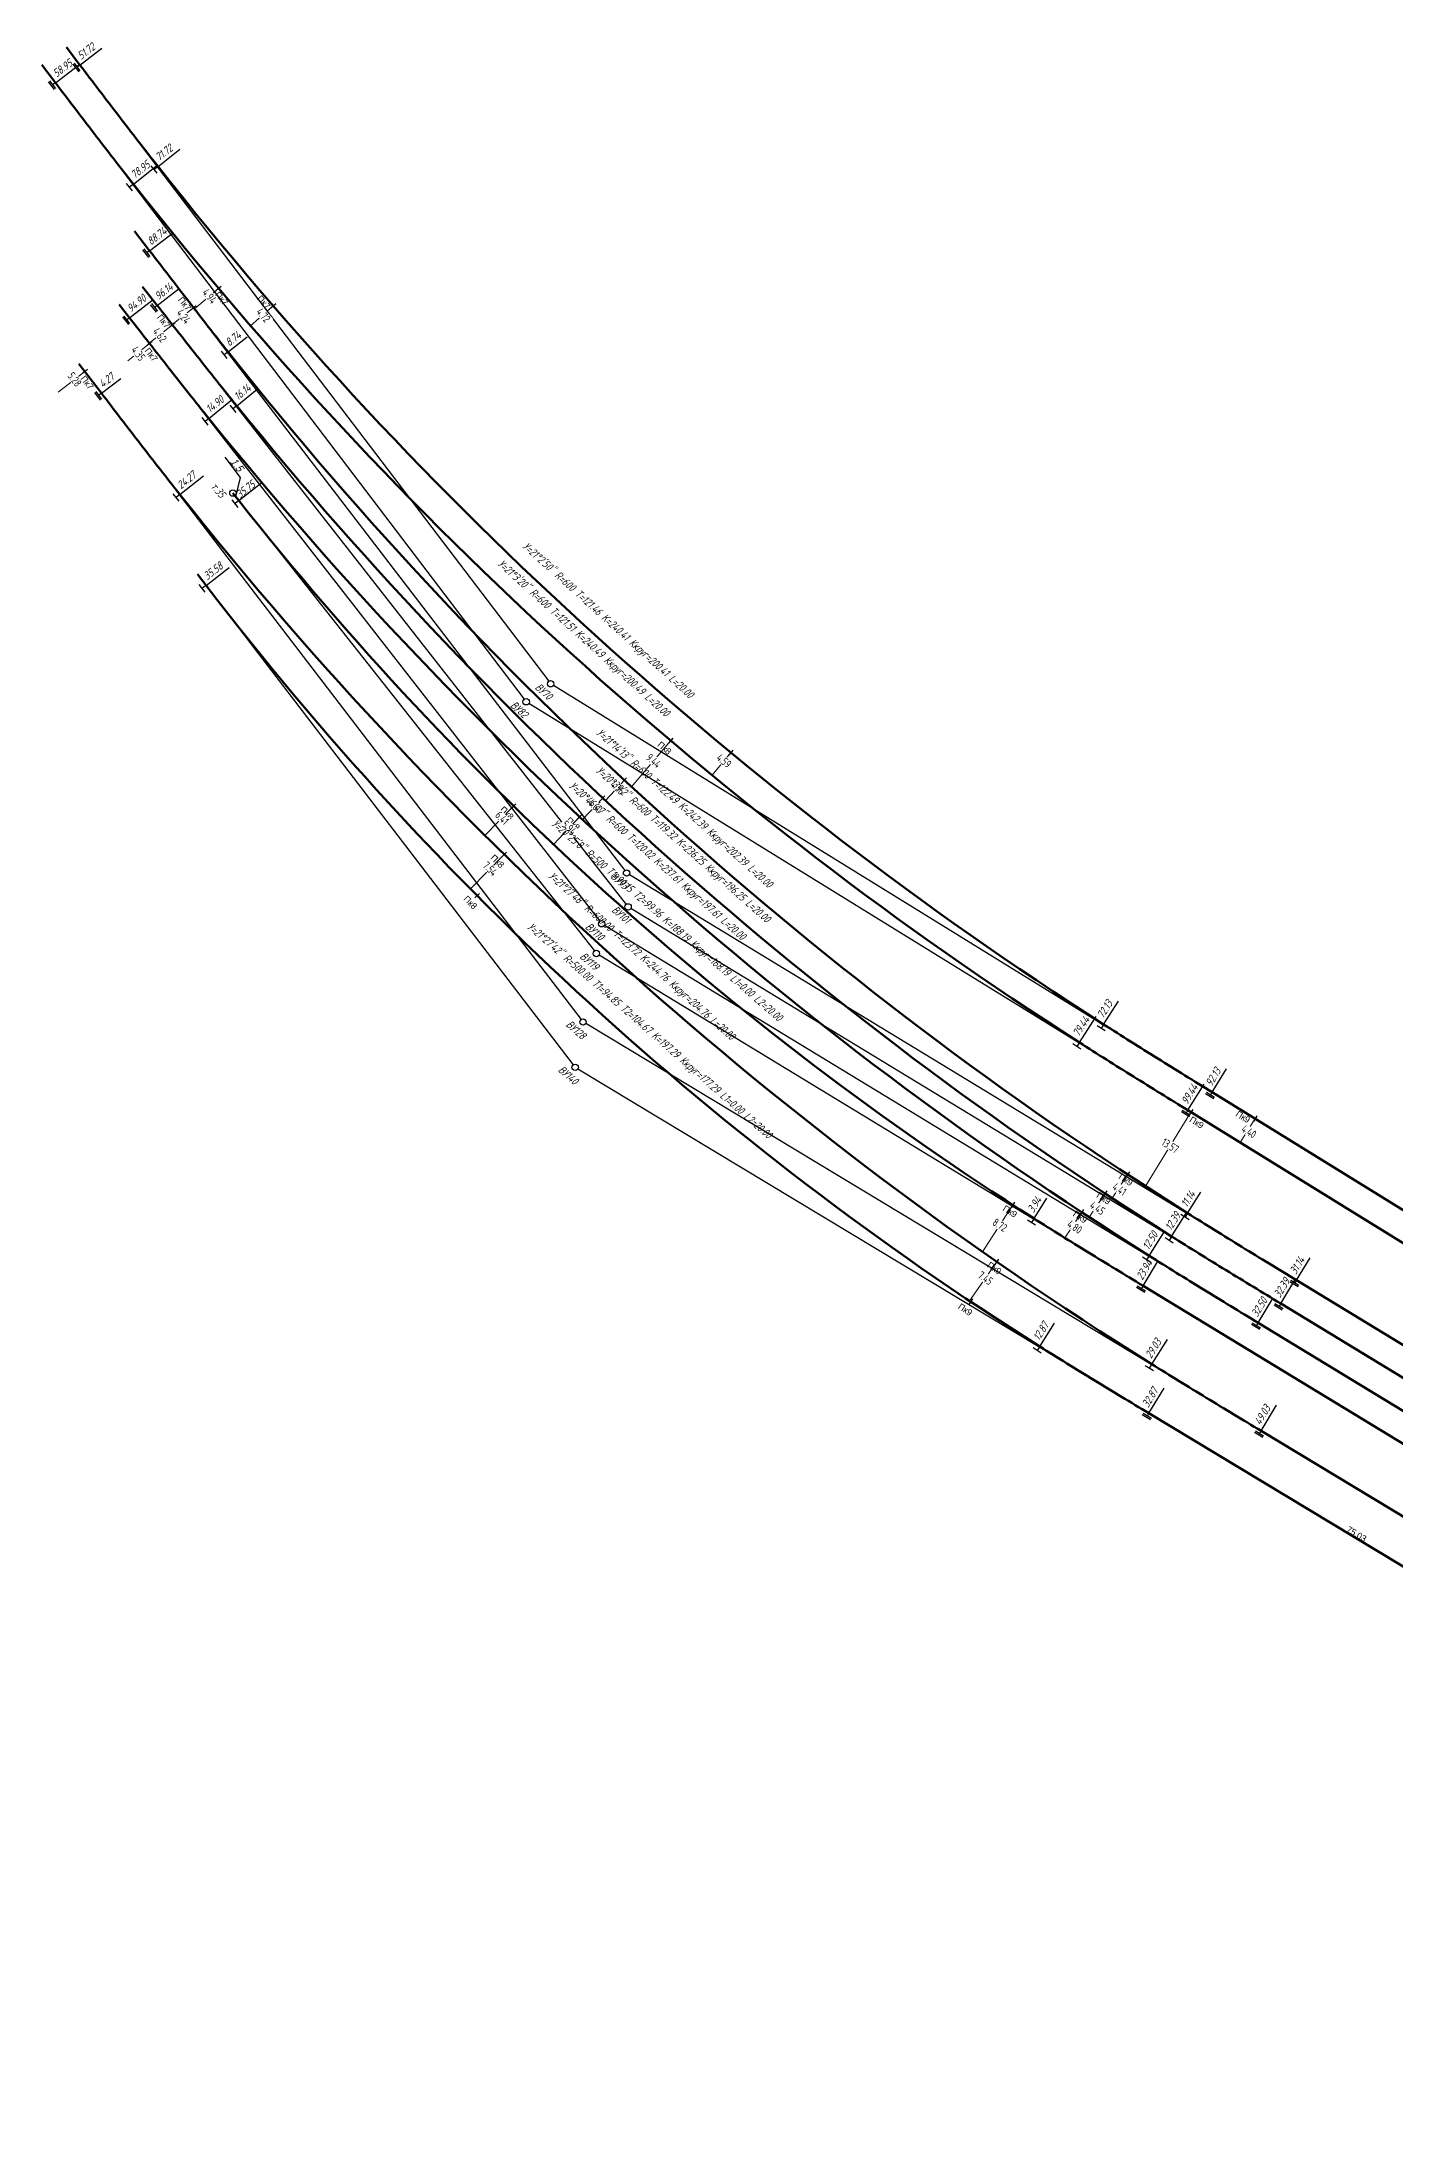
# Model space of a CAD drawing. Extents: x 10590 to 14299, y 7312 to 9553.
# Drawn here: x 10589.7 to 10801.2, y 9225.7 to 9552.5 of the extents above; entities that cross this region are included whole.
import ezdxf
from ezdxf.enums import TextEntityAlignment as Align

# ---------------------------------------------------------------- set-up
doc = ezdxf.new("R2010")
doc.units = 0
for name, color, linetype in [('I K.Прямые вставки', 7, 'Continuous'), ('Вершины', 7, 'Continuous'), ('Междупутья в плане', 7, 'Continuous'), ('Ось трассы', 7, 'Continuous'), ('Параметры кривых', 7, 'Continuous'), ('Пикетаж', 7, 'Continuous'), ('Прямые вставки', 7, 'Continuous')]:
    doc.layers.add(name, color=color, linetype=linetype)
doc.styles.get("Standard").update_dxf_attribs({"font": 'SPDS.shx', "oblique": 15, "height": 2})
doc.styles.add('Междупутья', font='simplex.shx', dxfattribs={"width": 0.7, "height": 2.5})
doc.styles.add('Параметры кривых', font='SPDS.shx', dxfattribs={"oblique": 15, "height": 2.5})
doc.styles.add('Пикетаж', font='pragmai.shx', dxfattribs={"height": 2})

msp = doc.modelspace()

# ---------------------------------------------------------------- linework, layer by layer
at = {"color": 1, "linetype": 'ByBlock', "lineweight": -2}
for p, q in [((10595.55, 9547.84), (10594.64, 9549.03)), ((10595.75, 9547.99), (10594.84, 9549.18)), ((10595.69, 9548.89), (10595.29, 9548.59)), ((10591.71, 9545.07), (10590.8, 9546.27)), ((10591.91, 9545.23), (10591, 9546.42)), ((10591.85, 9546.13), (10591.45, 9545.82)), ((10607.76, 9531.99), (10606.84, 9533.16)), ((10607.89, 9533.04), (10607.3, 9532.58)), ((10603.92, 9529.22), (10602.99, 9530.4)), ((10604.05, 9530.28), (10603.46, 9529.81)), ((10606.45, 9518.83), (10605.53, 9520.02)), ((10606.64, 9518.98), (10605.73, 9520.17)), ((10606.58, 9519.88), (10606.19, 9519.58)), ((10607.65, 9510.27), (10606.73, 9511.45)), ((10607.85, 9510.42), (10606.93, 9511.61)), ((10607.78, 9511.32), (10607.39, 9511.01)), ((10603.31, 9508.35), (10602.39, 9509.53)), ((10603.51, 9508.5), (10602.58, 9509.68)), ((10603.44, 9509.4), (10603.05, 9509.09)), ((10618.72, 9503.02), (10617.79, 9504.2)), ((10618.84, 9504.08), (10618.25, 9503.61)), ((10598.92, 9496.56), (10598.01, 9497.75)), ((10599.12, 9496.71), (10598.21, 9497.9)), ((10599.06, 9497.61), (10598.66, 9497.31)), ((10620.09, 9494.59), (10619.14, 9495.76)), ((10620.2, 9495.65), (10619.62, 9495.17)), ((10615.71, 9492.64), (10614.77, 9493.81)), ((10615.82, 9493.69), (10615.24, 9493.22)), ((10611.19, 9480.75), (10610.26, 9481.92)), ((10611.31, 9481.8), (10610.72, 9481.34)), ((10620.4, 9479.79), (10619.47, 9480.97)), ((10620.52, 9480.85), (10619.93, 9480.38)), ((10615.26, 9466.55), (10614.34, 9467.74)), ((10615.4, 9467.6), (10614.8, 9467.14)), ((10755.87, 9397.99), (10754.61, 9398.8)), ((10755.64, 9399.03), (10755.24, 9398.4)), ((10752.08, 9395.16), (10750.82, 9395.97)), ((10751.86, 9396.2), (10751.45, 9395.56)), ((10772.85, 9387.4), (10771.57, 9388.19)), ((10772.98, 9387.61), (10771.7, 9388.4)), ((10772.6, 9388.43), (10772.34, 9388.01)), ((10769.06, 9384.57), (10767.79, 9385.35)), ((10769.19, 9384.78), (10767.92, 9385.57)), ((10768.82, 9385.6), (10768.56, 9385.17)), ((10745.01, 9367.65), (10743.75, 9368.45)), ((10744.78, 9368.69), (10744.38, 9368.05)), ((10768.99, 9368.5), (10767.72, 9369.3)), ((10768.76, 9369.54), (10768.36, 9368.9)), ((10766.51, 9364.86), (10765.24, 9365.66)), ((10766.27, 9365.9), (10765.87, 9365.26)), ((10762.98, 9361.86), (10761.71, 9362.66)), ((10762.75, 9362.89), (10762.35, 9362.26)), ((10762.06, 9357.15), (10760.77, 9357.93)), ((10762.19, 9357.37), (10760.9, 9358.15)), ((10761.8, 9358.19), (10761.54, 9357.76)), ((10786.04, 9358.03), (10784.76, 9358.8)), ((10786.17, 9358.24), (10784.89, 9359.02)), ((10785.79, 9359.06), (10785.53, 9358.63)), ((10783.56, 9354.39), (10782.28, 9355.16)), ((10783.69, 9354.6), (10782.41, 9355.38)), ((10783.31, 9355.42), (10783.05, 9354.99)), ((10780.03, 9351.38), (10778.75, 9352.16)), ((10780.16, 9351.59), (10778.88, 9352.37)), ((10779.78, 9352.41), (10779.52, 9351.98)), ((10745.89, 9347.67), (10744.62, 9348.47)), ((10745.66, 9348.71), (10745.26, 9348.07)), ((10763.42, 9344.91), (10762.15, 9345.7)), ((10763.18, 9345.94), (10762.78, 9345.31)), ((10763.1, 9337.45), (10761.82, 9338.23)), ((10762.72, 9338.27), (10762.46, 9337.84)), ((10762.97, 9337.24), (10761.69, 9338.01)), ((10780.51, 9334.49), (10779.22, 9335.27)), ((10780.63, 9334.71), (10779.35, 9335.48)), ((10780.25, 9335.52), (10779.99, 9335.09))]:
    msp.add_line(p, q, dxfattribs=at)
at = {"color": 1}
for p, q in [((10617.74, 9514.29), (10616.98, 9513.64)), ((10626.28, 9511.57), (10625.52, 9510.92)), ((10596.86, 9501.3), (10596.07, 9500.69)), ((10688.31, 9443.72), (10687.67, 9442.96)), ((10697.71, 9441.87), (10697.07, 9441.1)), ((10681.11, 9437.54), (10680.43, 9436.8)), ((10663.81, 9433.47), (10663.11, 9432.75)), ((10662.32, 9425.94), (10661.62, 9425.22)), ((10658.11, 9419.47), (10657.4, 9418.77)), ((10769.56, 9385.73), (10769.03, 9384.88)), ((10779.57, 9384.72), (10779.04, 9383.87)), ((10759.67, 9375.98), (10759.12, 9375.15)), ((10741.74, 9371.23), (10741.2, 9370.39)), ((10739.24, 9362.34), (10738.67, 9361.52)), ((10735.14, 9356.13), (10734.59, 9355.29))]:
    msp.add_line(p, q, dxfattribs=at)
at = {"color": 1, "lineweight": 30, "flags": 128}
msp.add_lwpolyline([(10620.05, 9481.44), (10620.77, 9484.45), (10618.38, 9487.63)], dxfattribs=at)
at = {"layer": 'Вершины', "color": 1}
for p, q in [((10595.69, 9548.89), (10668.94, 9452.62)), ((10772.6, 9388.43), (10669.67, 9451.96))]:
    msp.add_line(p, q, dxfattribs=at)
for centre in [(10619.59, 9482.02), (10669.24, 9452.23), (10665.42, 9449.42), (10681.11, 9422.67), (10681.34, 9417.38), (10677.22, 9414.74), (10676.38, 9410.1), (10674.3, 9399.4), (10673.07, 9392.31)]:
    msp.add_circle(centre, 0.5, dxfattribs=at)
at = {"layer": 'Междупутья в плане', "color": 1, "lineweight": 15}
for p, q in [((10617.36, 9513.97), (10613.59, 9510.78)), ((10625.9, 9511.25), (10622.34, 9508.16)), ((10596.46, 9501), (10592.27, 9497.79)), ((10687.99, 9443.34), (10681.89, 9436.13)), ((10697.39, 9441.48), (10694.46, 9437.94)), ((10680.77, 9437.17), (10677.81, 9433.98)), ((10663.46, 9433.11), (10658.98, 9428.53)), ((10661.97, 9425.58), (10656.7, 9420.19)), ((10769.29, 9385.3), (10762.17, 9373.75)), ((10779.3, 9384.3), (10776.99, 9380.55)), ((10759.39, 9375.56), (10756.97, 9371.88)), ((10741.47, 9370.81), (10736.73, 9363.48)), ((10738.95, 9361.93), (10734.7, 9355.82))]:
    msp.add_line(p, q, dxfattribs=at)
at = {"layer": 'Ось трассы', "color": 1, "lineweight": 100, "flags": 128}
msp.add_lwpolyline([(10593.58, 9551.66), (10595.69, 9548.89, 0.001042), (10601.76, 9540.94, 0.003125), (10607.89, 9533.04, 0.083697), (10755.64, 9399.03, 0.003125), (10764.1, 9393.69, 0.001042), (10772.6, 9388.43), (10847.65, 9342.11, 0.001042), (10856.17, 9336.87, 0.003125), (10864.73, 9331.7, 0.054134), (10982.58, 9277.92, 0.003125), (10992.09, 9274.84, 0.001042), (11001.63, 9271.84), (11093.72, 9243.01, -0.000208), (11103.26, 9240.02, -0.000625), (11112.8, 9237.02, -0.001042), (11122.33, 9233.98, -0.001458), (11131.84, 9230.9, -0.003956), (11154.34, 9223.33, -0.001458), (11163.78, 9220.03, -0.001042), (11173.2, 9216.69, -0.000625), (11182.62, 9213.32, -0.000208), (11192.03, 9209.94), (11440.4, 9120.45, -0.000391)], format="xyb", dxfattribs=at)
at = {"layer": 'Параметры кривых', "color": 1}
for p, q in [((10595.69, 9548.89), (10599.12, 9551.5)), ((10591.85, 9546.13), (10595.48, 9548.89)), ((10607.89, 9533.04), (10611.3, 9535.73)), ((10604.05, 9530.28), (10607.66, 9533.12)), ((10606.58, 9519.88), (10610.33, 9522.75)), ((10618.84, 9504.08), (10621.8, 9506.43)), ((10599.06, 9497.61), (10602.06, 9499.91)), ((10620.2, 9495.65), (10623.4, 9498.24)), ((10615.82, 9493.69), (10619.25, 9496.46)), ((10611.31, 9481.8), (10615.01, 9484.73)), ((10620.52, 9480.85), (10624.12, 9483.69)), ((10615.4, 9467.6), (10619.02, 9470.37)), ((10751.86, 9396.2), (10754.47, 9400.27)), ((10755.64, 9399.03), (10757.97, 9402.66)), ((10772.6, 9388.43), (10774.85, 9392.07)), ((10768.82, 9385.6), (10771.35, 9389.69)), ((10744.78, 9368.69), (10746.79, 9371.85)), ((10768.76, 9369.54), (10770.81, 9372.79)), ((10766.27, 9365.9), (10768.56, 9369.52)), ((10762.75, 9362.89), (10765.03, 9366.51)), ((10761.8, 9358.19), (10764.24, 9362.19)), ((10785.79, 9359.06), (10787.93, 9362.58)), ((10783.31, 9355.42), (10785.68, 9359.31)), ((10779.78, 9352.41), (10782.15, 9356.31)), ((10745.66, 9348.71), (10747.96, 9352.36)), ((10763.18, 9345.94), (10765.6, 9349.81)), ((10762.72, 9338.27), (10765.09, 9342.2)), ((10780.25, 9335.52), (10782.67, 9339.54))]:
    msp.add_line(p, q, dxfattribs=at)

# ---------------------------------------------------------------- texts
at = {"layer": 'I K.Прямые вставки', "color": 1, "lineweight": 30, "style": 'Пикетаж', "oblique": 15, "width": 0.9}
msp.add_text('1.5', height=1.25, rotation=308.2936, dxfattribs=at).set_placement((10619.71, 9486.06), align=Align.CENTER)
at = {"layer": 'Вершины', "color": 1, "oblique": 15}
msp.add_text('т.35', height=1.25, rotation=310.3124, dxfattribs=at).set_placement((10616.51, 9483.42), align=Align.MIDDLE_LEFT)
for s, rotation, p in [('ВУ82', 317.7907, (10664.75, 9448.68)), ('ВУ70', 317.7949, (10668.57, 9451.49)), ('ВУ93', 318.0962, (10680.44, 9421.93)), ('ВУ101', 318.3895, (10680.68, 9416.63)), ('ВУ110', 318.3248, (10676.55, 9413.99)), ('ВУ119', 318.5176, (10675.72, 9409.35)), ('ВУ128', 318.1872, (10673.63, 9398.65)), ('ВУ140', 318.1991, (10672.41, 9391.56))]:
    msp.add_text(s, height=1.25, rotation=rotation, dxfattribs=at).set_placement(p, align=Align.TOP_CENTER)
at = {"layer": 'Параметры кривых', "color": 1, "style": 'Параметры кривых', "oblique": 15}
for s, rotation, p in [('51.72', 37.2692, (10595.88, 9549.66)), ('58.95', 37.2608, (10592.05, 9546.9)), ('78.95', 38.2157, (10604.23, 9531.05)), ('71.72', 38.2242, (10608.07, 9533.82)), ('88.74', 37.4757, (10606.78, 9520.66)), ('94.90', 37.9328, (10603.63, 9510.18)), ('8.74', 38.4306, (10619.02, 9504.86)), ('4.27', 37.4535, (10599.25, 9498.39)), ('16.14', 39.017, (10620.37, 9496.43)), ('14.90', 38.8877, (10615.99, 9494.47)), ('24.27', 38.4084, (10611.49, 9482.58)), ('35.75', 38.2936, (10620.71, 9481.13)), ('35.58', 37.4552, (10615.59, 9468.38)), ('79.44', 57.3615, (10751.77, 9396.99)), ('72.13', 57.3615, (10755.56, 9399.83)), ('92.13', 58.3164, (10772.51, 9389.23)), ('99.44', 58.3164, (10768.72, 9386.39)), ('3.94', 57.5666, (10744.7, 9369.48)), ('11.14', 57.7576, (10768.67, 9370.33)), ('12.39', 57.7576, (10766.18, 9366.69)), ('12.50', 57.7576, (10762.66, 9363.69)), ('23.94', 58.7125, (10761.7, 9358.98)), ('31.14', 58.7125, (10785.69, 9359.85)), ('32.39', 58.7125, (10783.2, 9356.21)), ('32.50', 58.7125, (10779.68, 9353.2)), ('12.87', 57.7708, (10745.57, 9349.5)), ('29.03', 57.9618, (10763.09, 9346.74)), ('32.87', 58.9168, (10762.61, 9339.06)), ('49.03', 58.9168, (10780.15, 9336.32))]:
    msp.add_text(s, height=1.25, rotation=rotation, dxfattribs=at).set_placement(p)
for s, rotation, p in [('У=21°2\'50" R=600 T=121.46 K=240.41 Ккруг=200.41 L=20.00', 317.7928, (10677.84, 9461.7)), ('У=21°3\'20" R=600 T=121.51 K=240.49 Ккруг=200.49 L=20.00', 317.7886, (10674.02, 9458.9)), ('У=21°27\'48" R=600.00 T=123.72 K=244.76 Ккруг=204.76 L=20.00', 318.1851, (10683.1, 9409.24)), ('У=21°27\'42" R=500.00 T1=94.85 T2=104.67 K=197.29 Ккруг=177.29 L1=0.00 L2=20.00', 318.7589, (10684.34, 9397.58))]:
    msp.add_text(s, height=1.25, rotation=rotation, dxfattribs=at).set_placement(p, align=Align.CENTER)
at = {"layer": 'Пикетаж', "color": 1, "style": 'Пикетаж'}
for s, rotation, p in [('Пк7', 310.2263, (10617.43, 9512.09)), ('Пк7', 310.9245, (10624.03, 9511.5)), ('Пк7', 307.4535, (10596.42, 9498.98)), ('Пк8', 319.7756, (10686.7, 9441.81)), ('Пк8', 320.4738, (10696.11, 9439.94)), ('Пк8', 317.1449, (10679.41, 9435.7)), ('Пк8', 315.6565, (10662.06, 9431.68)), ('Пк8', 315.6403, (10660.58, 9424.15)), ('Пк8', 314.8374, (10656.34, 9417.71)), ('Пк9', 328.3164, (10769.92, 9383.27)), ('Пк9', 328.3164, (10777.15, 9384.15)), ('Пк9', 326.6942, (10758.83, 9374.34)), ('Пк9', 327.1157, (10740.74, 9369.38)), ('Пк9', 325.1896, (10738.28, 9360.54)), ('Пк9', 326.2965, (10733.75, 9354.05))]:
    msp.add_text(s, height=1, rotation=rotation, dxfattribs=at).set_placement(p, align=Align.CENTER)
at = {"layer": 'Прямые вставки', "color": 1, "style": 'Пикетаж'}
msp.add_text('75.03', height=1, rotation=328.9167, dxfattribs=at).set_placement((10794.9, 9318.99), align=Align.CENTER)

# ---------------------------------------------------------------- next in the draw order: wipeouts: each hides what was drawn before it
at = {"color": 1}
for points in [[(10622.84, 9510.42), (10623.97, 9511.41), (10625.89, 9509.2), (10624.75, 9508.22)], [(10694.74, 9440.53), (10695.69, 9441.69), (10697.91, 9439.86), (10696.95, 9438.7)], [(10776.71, 9382.42), (10777.5, 9383.7), (10779.98, 9382.17), (10779.19, 9380.89)]]:
    msp.add_wipeout(points, dxfattribs=at)

# ---------------------------------------------------------------- next in the draw order: linework, layer by layer
at = {"layer": 'Вершины', "color": 1}
for p, q in [((10591.85, 9546.13), (10665.12, 9449.82)), ((10768.82, 9385.6), (10665.84, 9449.15))]:
    msp.add_line(p, q, dxfattribs=at)
at = {"layer": 'Ось трассы', "color": 1, "lineweight": 100, "flags": 128}
msp.add_lwpolyline([(10589.74, 9548.9), (10591.85, 9546.13, 0.001042), (10597.92, 9538.18, 0.003125), (10604.05, 9530.28, 0.083734), (10751.86, 9396.2, 0.003125), (10760.32, 9390.86, 0.001042), (10768.82, 9385.6), (10846.16, 9337.86, 0.001042), (10854.67, 9332.62, 0.003125), (10863.23, 9327.45, 0.054134), (10981.08, 9273.67, 0.003125), (10990.6, 9270.59, 0.001042), (11000.13, 9267.59), (11062.67, 9248.01, -0.000313)], format="xyb", dxfattribs=at)

# ---------------------------------------------------------------- next in the draw order: texts
at = {"layer": 'Междупутья в плане', "color": 1, "style": 'Междупутья', "width": 0.7}
for s, rotation, p in [('4.72', 310.9245, (10623.89, 9509.4)), ('4.59', 320.4738, (10695.93, 9439.71)), ('4.40', 328.3164, (10778.02, 9381.76))]:
    msp.add_text(s, height=1.25, rotation=rotation, dxfattribs=at).set_placement(p, align=Align.CENTER)

# ---------------------------------------------------------------- next in the draw order: wipeouts: each hides what was drawn before it
at = {"color": 1}
for points in [[(10614.42, 9513.42), (10615.57, 9514.39), (10617.48, 9512.13), (10616.33, 9511.16)], [(10683.73, 9440.59), (10684.7, 9441.74), (10686.96, 9439.83), (10685.99, 9438.68)], [(10764.14, 9380.36), (10764.93, 9381.64), (10767.98, 9379.76), (10767.19, 9378.48)]]:
    msp.add_wipeout(points, dxfattribs=at)

# ---------------------------------------------------------------- next in the draw order: linework, layer by layer
msp.add_line((10613.84, 9511.27), (10613.05, 9510.65), dxfattribs=at)
at = {"layer": 'Вершины', "color": 1}
for p, q in [((10606.58, 9519.88), (10680.81, 9423.07)), ((10785.79, 9359.06), (10681.54, 9422.41))]:
    msp.add_line(p, q, dxfattribs=at)
at = {"layer": 'Междупутья в плане', "color": 1, "lineweight": 15}
msp.add_line((10613.45, 9510.96), (10610.1, 9508.36), dxfattribs=at)
at = {"layer": 'Ось трассы', "color": 1, "lineweight": 100, "flags": 128}
msp.add_lwpolyline([(10604.24, 9522.94), (10606.58, 9519.88, 0.001042), (10612.68, 9511.95, 0.003125), (10618.84, 9504.08, 0.08453), (10768.76, 9369.54, 0.003125), (10777.25, 9364.26, 0.001042), (10785.79, 9359.06), (10851.9, 9318.88, 0.00125), (10860.46, 9313.7, 0.00375), (10869.06, 9308.61, 0.047959), (10956.04, 9268.69, 0.00375), (10965.51, 9265.49, 0.00125), (10975.02, 9262.38), (11122.28, 9214.5, -0.000417), (11141.29, 9208.3, -0.00125), (11160.29, 9202.04, -0.004526), (11211.67, 9184.44, -0.00125), (11230.51, 9177.73, -0.000417), (11249.33, 9170.96), (11443.72, 9100.93, -0.000391)], format="xyb", dxfattribs=at)

# ---------------------------------------------------------------- next in the draw order: texts
at = {"layer": 'Междупутья в плане', "color": 1, "style": 'Междупутья', "width": 0.7}
for s, rotation, p in [('4.94', 310.218, (10615.47, 9512.37)), ('9.44', 319.7756, (10684.94, 9439.73)), ('13.57', 328.3164, (10765.73, 9379.53))]:
    msp.add_text(s, height=1.25, rotation=rotation, dxfattribs=at).set_placement(p, align=Align.CENTER)
at = {"layer": 'Параметры кривых', "color": 1, "style": 'Параметры кривых', "oblique": 15}
msp.add_text('У=21°14\'13" R=600 T=122.49 K=242.39 Ккруг=202.39 L=20.00', height=1.25, rotation=318.0941, dxfattribs=at).set_placement((10689.78, 9432.33), align=Align.CENTER)
at = {"layer": 'Пикетаж', "color": 1, "style": 'Пикетаж'}
msp.add_text('Пк7', height=1, rotation=307.7782, dxfattribs=at).set_placement((10611.65, 9511.29), align=Align.CENTER)

# ---------------------------------------------------------------- next in the draw order: wipeouts: each hides what was drawn before it
at = {"color": 1}
for points in [[(10610.4, 9510.32), (10611.59, 9511.24), (10613.4, 9508.9), (10612.21, 9507.98)], [(10678.15, 9436.46), (10679.17, 9437.56), (10681.28, 9435.6), (10680.26, 9434.5)], [(10756.65, 9373.34), (10757.48, 9374.59), (10759.6, 9373.2), (10758.78, 9371.94)]]:
    msp.add_wipeout(points, dxfattribs=at)

# ---------------------------------------------------------------- next in the draw order: linework, layer by layer
for p, q in [((10610.56, 9508.59), (10609.77, 9507.98)), ((10677.71, 9434.75), (10677.03, 9434.02)), ((10756.14, 9373.03), (10755.59, 9372.2))]:
    msp.add_line(p, q, dxfattribs=at)
at = {"layer": 'Вершины', "color": 1}
for p, q in [((10607.78, 9511.32), (10681.03, 9417.77)), ((10783.31, 9355.42), (10681.77, 9417.12))]:
    msp.add_line(p, q, dxfattribs=at)
at = {"layer": 'Междупутья в плане', "color": 1, "lineweight": 15}
for p, q in [((10610.16, 9508.28), (10606.53, 9505.44)), ((10677.37, 9434.38), (10674.23, 9431.02)), ((10755.86, 9372.61), (10753.41, 9368.9))]:
    msp.add_line(p, q, dxfattribs=at)
at = {"layer": 'Ось трассы', "color": 1, "lineweight": 100, "flags": 128}
msp.add_lwpolyline([(10605.49, 9514.25), (10607.78, 9511.32, 0.001042), (10613.96, 9503.46, 0.003125), (10620.2, 9495.65, 0.081954), (10766.27, 9365.9, 0.003125), (10774.77, 9360.62, 0.001042), (10783.31, 9355.42), (10850.06, 9314.85, 0.00125), (10858.61, 9309.67, 0.00375), (10867.22, 9304.58, 0.047959), (10954.19, 9264.67, 0.00375), (10963.67, 9261.46, 0.00125), (10973.17, 9258.35), (11038.29, 9237.18, -0.000625)], format="xyb", dxfattribs=at)
at = {"layer": 'Параметры кривых', "color": 1}
msp.add_line((10607.78, 9511.32), (10611.25, 9514.04), dxfattribs=at)

# ---------------------------------------------------------------- next in the draw order: texts
at = {"layer": 'Междупутья в плане', "color": 1, "style": 'Междупутья', "width": 0.7}
for s, rotation, p in [('4.24', 307.7798, (10611.41, 9509.23)), ('4.36', 317.1449, (10679.29, 9435.57)), ('4.41', 326.6942, (10757.78, 9372.75))]:
    msp.add_text(s, height=1.25, rotation=rotation, dxfattribs=at).set_placement(p, align=Align.CENTER)
at = {"layer": 'Параметры кривых', "color": 1, "style": 'Параметры кривых', "oblique": 15}
msp.add_text('96.14', height=1.25, rotation=38.0621, dxfattribs=at).set_placement((10607.97, 9512.1))
msp.add_text('У=20°39\'2" R=600 T=119.32 K=236.25 Ккруг=196.25 L=20.00', height=1.25, rotation=318.3873, dxfattribs=at).set_placement((10689.58, 9426.65), align=Align.CENTER)
at = {"layer": 'Пикетаж', "color": 1, "style": 'Пикетаж'}
for s, rotation, p in [('Пк7', 308.0977, (10608.37, 9508.55)), ('Пк8', 317.0251, (10676, 9432.92)), ('Пк9', 326.5744, (10755.38, 9371.44))]:
    msp.add_text(s, height=1, rotation=rotation, dxfattribs=at).set_placement(p, align=Align.CENTER)

# ---------------------------------------------------------------- next in the draw order: wipeouts: each hides what was drawn before it
at = {"color": 1}
for points in [[(10606.68, 9507.4), (10607.86, 9508.33), (10609.66, 9506.03), (10608.48, 9505.11)], [(10674.65, 9433.6), (10675.67, 9434.7), (10677.8, 9432.71), (10676.78, 9431.61)], [(10753.04, 9370.5), (10753.87, 9371.75), (10756.3, 9370.14), (10755.47, 9368.89)]]:
    msp.add_wipeout(points, dxfattribs=at)

# ---------------------------------------------------------------- next in the draw order: linework, layer by layer
for p, q in [((10606.97, 9505.68), (10606.18, 9505.07)), ((10674.1, 9431.82), (10673.42, 9431.09)), ((10752.52, 9370.09), (10751.97, 9369.25))]:
    msp.add_line(p, q, dxfattribs=at)
at = {"layer": 'Вершины', "color": 1}
for p, q in [((10603.44, 9509.4), (10676.91, 9415.13)), ((10779.78, 9352.41), (10677.65, 9414.48))]:
    msp.add_line(p, q, dxfattribs=at)
at = {"layer": 'Междупутья в плане', "color": 1, "lineweight": 15}
for p, q in [((10606.58, 9505.38), (10603.15, 9502.7)), ((10673.76, 9431.46), (10669.71, 9427.11)), ((10752.24, 9369.67), (10749.59, 9365.66))]:
    msp.add_line(p, q, dxfattribs=at)
at = {"layer": 'Ось трассы', "color": 1, "lineweight": 100, "flags": 128}
msp.add_lwpolyline([(10601.82, 9511.48), (10603.44, 9509.4, 0.001042), (10609.6, 9501.52, 0.003125), (10615.82, 9493.69, 0.082522), (10762.75, 9362.89, 0.003125), (10771.24, 9357.61, 0.001042), (10779.78, 9352.41), (10854.16, 9307.21, 0.00125), (10862.72, 9302.03, 0.00375), (10871.32, 9296.93, 0.047959), (10958.3, 9257.02, 0.00375), (10967.77, 9253.82, 0.00125), (10977.28, 9250.71), (11044.28, 9228.92, -0.000625)], format="xyb", dxfattribs=at)
at = {"layer": 'Параметры кривых', "color": 1}
msp.add_line((10603.44, 9509.4), (10607.14, 9512.28), dxfattribs=at)

# ---------------------------------------------------------------- next in the draw order: texts
at = {"layer": 'Междупутья в плане', "color": 1, "style": 'Междупутья', "width": 0.7}
for s, rotation, p in [('4.62', 308.0985, (10607.68, 9506.33)), ('4.60', 317.0251, (10675.8, 9432.7)), ('4.45', 326.5744, (10754.33, 9369.8))]:
    msp.add_text(s, height=1.25, rotation=rotation, dxfattribs=at).set_placement(p, align=Align.CENTER)
at = {"layer": 'Параметры кривых', "color": 1, "style": 'Параметры кривых', "oblique": 15}
msp.add_text('У=20°46\'47" R=600 T=120.02 K=237.61 Ккруг=197.61 L=20.00', height=1.25, rotation=318.3227, dxfattribs=at).set_placement((10685.55, 9424.1), align=Align.CENTER)
at = {"layer": 'Пикетаж', "color": 1, "style": 'Пикетаж'}
for s, rotation, p in [('Пк7', 307.9949, (10606.43, 9503.32)), ('Пк8', 317.0143, (10672.4, 9429.99)), ('Пк9', 326.5636, (10751.7, 9368.52))]:
    msp.add_text(s, height=1, rotation=rotation, dxfattribs=at).set_placement(p, align=Align.CENTER)

# ---------------------------------------------------------------- next in the draw order: wipeouts: each hides what was drawn before it
at = {"color": 1}
for points in [[(10603.34, 9504.5), (10604.52, 9505.42), (10606.31, 9503.12), (10605.13, 9502.2)], [(10670.57, 9430.2), (10671.59, 9431.3), (10673.75, 9429.28), (10672.73, 9428.18)], [(10749.5, 9367.56), (10750.32, 9368.81), (10752.76, 9367.21), (10751.93, 9365.96)]]:
    msp.add_wipeout(points, dxfattribs=at)

# ---------------------------------------------------------------- next in the draw order: linework, layer by layer
at = {"layer": 'Вершины', "color": 1}
for p, q in [((10620.52, 9480.85), (10676.07, 9410.49)), ((10761.8, 9358.19), (10676.81, 9409.84))]:
    msp.add_line(p, q, dxfattribs=at)
at = {"layer": 'Ось трассы', "color": 1, "lineweight": 100, "flags": 128}
msp.add_lwpolyline([(10619.59, 9482.02), (10620.52, 9480.85, 0.084293), (10744.78, 9368.69, 0.00375), (10753.27, 9363.39, 0.00125), (10761.8, 9358.19), (10852.32, 9303.18, 0.00125), (10860.87, 9298, 0.00375), (10869.48, 9292.91, 0.047959), (10956.45, 9252.99, 0.00375), (10965.93, 9249.79, 0.00125), (10975.43, 9246.68), (11034.46, 9227.49, -0.000417), (11043.97, 9224.39, -0.00125), (11053.47, 9221.26, -0.020328), (11167.5, 9178.12, -0.00125), (11176.69, 9174.18, -0.000417), (11185.87, 9170.21), (11232.8, 9149.86, 0.000313), (11241.98, 9145.89, 0.000938), (11251.16, 9141.94, 0.0133), (11350.06, 9102.73, 0.000938), (11359.46, 9099.32, 0.000313), (11368.86, 9095.92), (11462.58, 9062.16, -0.000391)], format="xyb", dxfattribs=at)

# ---------------------------------------------------------------- next in the draw order: texts
at = {"layer": 'Междупутья в плане', "color": 1, "style": 'Междупутья', "width": 0.7}
for s, rotation, p in [('4.35', 308.003, (10604.33, 9503.43)), ('5.94', 317.0143, (10671.73, 9429.28)), ('4.80', 326.5547, (10750.78, 9366.86))]:
    msp.add_text(s, height=1.25, rotation=rotation, dxfattribs=at).set_placement(p, align=Align.CENTER)
at = {"layer": 'Параметры кривых', "color": 1, "style": 'Параметры кривых', "oblique": 15}
msp.add_text('У=20°25\'8" R=500 T1=90.15 T2=99.96 K=188.19 Ккруг=168.19 L1=0.00 L2=20.00', height=1.25, rotation=319.076, dxfattribs=at).set_placement((10687.05, 9414.79), align=Align.CENTER)

# ---------------------------------------------------------------- next in the draw order: wipeouts: each hides what was drawn before it
at = {"color": 1}
for points in [[(10660.23, 9431.62), (10661.27, 9432.69), (10663.09, 9430.91), (10662.04, 9429.84)], [(10737.81, 9367.83), (10738.62, 9369.09), (10741.07, 9367.51), (10740.26, 9366.25)]]:
    msp.add_wipeout(points, dxfattribs=at)

# ---------------------------------------------------------------- next in the draw order: linework, layer by layer
at = {"layer": 'Вершины', "color": 1}
for p, q in [((10599.06, 9497.61), (10673.99, 9399.79)), ((10780.25, 9335.52), (10674.72, 9399.14))]:
    msp.add_line(p, q, dxfattribs=at)
at = {"layer": 'Ось трассы', "color": 1, "lineweight": 100, "flags": 128}
msp.add_lwpolyline([(10595.54, 9502.21), (10599.06, 9497.61, 0.001042), (10605.15, 9489.68, 0.003125), (10611.31, 9481.8, 0.085526), (10763.18, 9345.94, 0.003125), (10771.69, 9340.7, 0.001042), (10780.25, 9335.52), (10844.66, 9296.69, 0.00125), (10853.23, 9291.54, 0.00375), (10861.86, 9286.48, 0.05142), (10955.52, 9244.68, 0.00375), (10965.05, 9241.64, 0.00125), (10974.61, 9238.7), (11022.71, 9223.98, -0.000313)], format="xyb", dxfattribs=at)

# ---------------------------------------------------------------- next in the draw order: texts
at = {"layer": 'Междупутья в плане', "color": 1, "style": 'Междупутья', "width": 0.7}
for s, rotation, p in [('6.41', 315.6565, (10661.22, 9430.82)), ('8.72', 327.1157, (10739.1, 9367.15))]:
    msp.add_text(s, height=1.25, rotation=rotation, dxfattribs=at).set_placement(p, align=Align.CENTER)

# ---------------------------------------------------------------- next in the draw order: wipeouts: each hides what was drawn before it
at = {"color": 1}
for points in [[(10593.38, 9500.47), (10594.57, 9501.39), (10596.35, 9499.07), (10595.15, 9498.16)], [(10658.19, 9423.83), (10659.24, 9424.9), (10661.36, 9422.83), (10660.31, 9421.76)], [(10735.56, 9359.6), (10736.42, 9360.84), (10738.81, 9359.17), (10737.95, 9357.94)]]:
    msp.add_wipeout(points, dxfattribs=at)

# ---------------------------------------------------------------- next in the draw order: linework, layer by layer
at = {"layer": 'Вершины', "color": 1}
for p, q in [((10615.4, 9467.6), (10672.77, 9392.71)), ((10762.72, 9338.27), (10673.5, 9392.05))]:
    msp.add_line(p, q, dxfattribs=at)
at = {"layer": 'Ось трассы', "color": 1, "lineweight": 100, "flags": 128}
msp.add_lwpolyline([(10614.05, 9469.35), (10615.4, 9467.6, 0.088877), (10745.66, 9348.71, 0.00375), (10754.16, 9343.45, 0.00125), (10762.72, 9338.27), (10826.97, 9299.53, 0.001042), (10835.54, 9294.38, 0.003125), (10844.16, 9289.3, 0.0508), (10954.98, 9239.24, 0.003125), (10964.48, 9236.13, 0.001042), (10974.01, 9233.1), (11047.65, 9209.83, -0.000313)], format="xyb", dxfattribs=at)

# ---------------------------------------------------------------- next in the draw order: texts
at = {"layer": 'Междупутья в плане', "color": 1, "style": 'Междупутья', "width": 0.7}
for s, rotation, p in [('5.28', 307.4535, (10594.37, 9499.39)), ('7.54', 315.6403, (10659.34, 9422.88)), ('7.45', 325.1896, (10736.83, 9358.87))]:
    msp.add_text(s, height=1.25, rotation=rotation, dxfattribs=at).set_placement(p, align=Align.CENTER)

doc.saveas('drawing.dxf')
